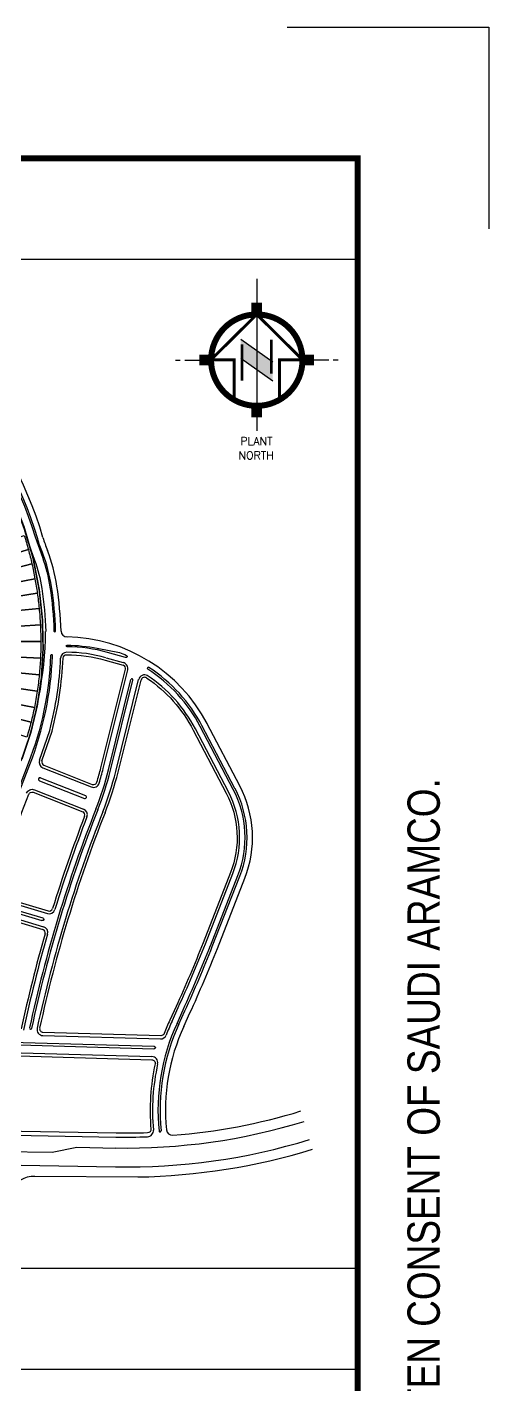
# Paper-space layout 'Layout1' of a CAD drawing. Extents: x 51 to 892, y -832 to -238.
# Drawn here: x 845.8 to 891.5, y -372.1 to -237.6 of the extents above; entities that cross this region are included whole.
import ezdxf
from ezdxf.enums import TextEntityAlignment as Align

# ---------------------------------------------------------------- set-up
doc = ezdxf.new("R2010")
doc.units = 0
doc.header["$LTSCALE"] = 10
doc.header["$MEASUREMENT"] = 0
doc.linetypes.add('X-Base 100915$0$PHANTOMX2', pattern=[5, 2.5, -0.5, 0.5, -0.5, 0.5, -0.5])
for name, color, linetype in [('L-ANNO-KPLN', 254, 'Continuous'), ('L-ANNO-KPLN-SHET', 139, 'X-Base 100915$0$PHANTOMX2'), ('X-TTBL-Arch$0$A-FRAME$0$A-KEYPLAN', 7, 'Continuous'), ('X-TTBL-Arch$0$A-FRAME$0$A-NOTES', 7, 'Continuous'), ('X-TTBL-Arch$0$A-FRAME$0$EBDR$0$G-Border-Ext', 4, 'Continuous'), ('X-TTBL-Arch$0$A-FRAME$0$north direction', 5, 'Continuous')]:
    doc.layers.add(name, color=color, linetype=linetype)
doc.layers.add('X-TTBL-Arch$0$A-FRAME$0$0-XREF-TB', color=3, linetype='Continuous', lineweight=9)
doc.styles.add('X-TTBL-Arch$0$A-FRAME$0$Arial Narrow_6', font='ARIALN.TTF', dxfattribs={"height": 3.441489})
doc.styles.add('X-TTBL-Arch$0$A-FRAME$0$key plan jalmudah$0$key plan-a$0$KEY PLAN$0$KEYPLAN$0$ROMAND', font='romand__.ttf', dxfattribs={"width": 0.6, "height": 3})

# ---------------------------------------------------------------- blocks, each defined once
blk = doc.blocks.new('X-TTBL-Arch$0$A-FRAME$0$N01')
at = {"layer": 'X-TTBL-Arch$0$A-FRAME$0$north direction', "linetype": 'Continuous'}
for p, q in [((0, 2.37), (0, 1.88)), ((0, 1.43), (0, 0)), ((1.59, -5.9), (-1.59, -3.67)), ((-8.06, -5.7), (-7.58, -5.7)), ((-7.13, -5.7), (-5.7, -5.7)), ((1.59, -7.77), (-1.59, -5.52)), ((7.13, -5.7), (5.7, -5.7)), ((8.06, -5.7), (7.58, -5.7))]:
    blk.add_line(p, q, dxfattribs=at)
at = {"layer": 'X-TTBL-Arch$0$A-FRAME$0$north direction'}
blk.add_line((0, 2.12), (0, -12.7), dxfattribs=at)
at = {"layer": 'X-TTBL-Arch$0$A-FRAME$0$north direction', "linetype": 'Continuous'}
for points, const_width in [([(2.25, -9.63), (2.25, -5.66), (4.53, -5.66), (0, -1.17), (-4.53, -5.66), (-2.25, -5.66), (-2.25, -9.63)], 0.291), ([(-1.46, -4.14), (-1.46, -7.74)], 0.264), ([(1.46, -7.05), (1.46, -3.67)], 0.264)]:
    blk.add_lwpolyline(points, dxfattribs=dict(at, const_width=const_width))
at = {"layer": 'X-TTBL-Arch$0$A-FRAME$0$north direction', "linetype": 'Continuous', "const_width": 0.595}
blk.add_lwpolyline([(-4.53, -5.7, 1), (4.53, -5.7, 1)], format="xyb", close=True, dxfattribs=at)
at = {"layer": 'X-TTBL-Arch$0$A-FRAME$0$north direction', "linetype": 'Continuous'}
blk.add_circle((0, -5.7), 4.63, dxfattribs=at)
for points in [[(-0.53, -1.2), (-0.53, -0.01), (0.53, -1.1), (0.53, -0.01)], [(-1.59, -3.67), (1.59, -5.9), (-1.59, -5.52), (1.59, -7.77)], [(-4.5, -6.22), (-5.68, -6.22), (-4.6, -5.17), (-5.68, -5.17)], [(4.5, -5.17), (5.68, -5.17), (4.6, -6.22), (5.68, -6.22)], [(0.53, -10.19), (0.53, -11.38), (-0.53, -10.29), (-0.53, -11.38)]]:
    blk.add_solid(points, dxfattribs=at)
at = {"layer": 'X-TTBL-Arch$0$A-FRAME$0$north direction', "linetype": 'Continuous', "style": 'X-TTBL-Arch$0$A-FRAME$0$key plan jalmudah$0$key plan-a$0$KEY PLAN$0$KEYPLAN$0$ROMAND'}
for s, p in [('PLANT', (-1.62, -14.12)), ('NORTH', (-1.81, -15.53))]:
    blk.add_text(s, height=0.793, dxfattribs=at).set_placement(p)
blk = doc.blocks.new('X-TTBL-Arch$0$A-FRAME')
at = {"layer": 'X-TTBL-Arch$0$A-FRAME$0$A-KEYPLAN', "color": 1}
blk.add_lwpolyline([(735.53, -260.58), (878.53, -260.58)], dxfattribs=at)
at = {"layer": 'X-TTBL-Arch$0$A-FRAME$0$A-NOTES', "color": 1}
for points in [[(735.53, -360.58), (878.53, -360.58)], [(735.53, -370.58), (878.53, -370.58)]]:
    blk.add_lwpolyline(points, dxfattribs=at)
at = {"layer": 'X-TTBL-Arch$0$A-FRAME$0$EBDR$0$G-Border-Ext', "color": 1}
for p, q in [((871.53, -237.58), (891.53, -237.58)), ((891.53, -237.58), (891.53, -257.58))]:
    blk.add_line(p, q, dxfattribs=at)
at = {"layer": 'X-TTBL-Arch$0$A-FRAME$0$EBDR$0$G-Border-Ext', "const_width": 0.6}
blk.add_lwpolyline([(63.53, -818.58), (63.53, -250.58), (878.53, -250.58), (878.53, -818.58)], close=True, dxfattribs=at)
at = {"layer": 'X-TTBL-Arch$0$A-FRAME$0$north direction'}
blk.add_blockref('X-TTBL-Arch$0$A-FRAME$0$N01', (868.53, -264.88), dxfattribs=at)
at = {"layer": 'X-TTBL-Arch$0$A-FRAME$0$0-XREF-TB', "style": 'X-TTBL-Arch$0$A-FRAME$0$Arial Narrow_6'}
blk.add_text('THIS DRAWING AND THE INFORMATION CONAINED HEREIN ARE THE SOLE PROPERTY OF SAUDI ARAMCO. NO REPRODUCTION IN FULL, OR IN PART, SHALL BE OBTAINED FROM THIS DRAWING WITHOUT THE WRITTEN CONSENT OF SAUDI ARAMCO.', height=3.2, rotation=90, dxfattribs=at).set_placement((885.07, -534.58), align=Align.MIDDLE_CENTER)
blk = doc.blocks.new('X-TTBL-Arch')
blk.add_blockref('X-TTBL-Arch$0$A-FRAME', (0, 0))
blk = doc.blocks.new('masterplan')
at = {"layer": 'L-ANNO-KPLN'}
for p, q in [((408045.91, 2905893.92), (408047.62, 2905893.43)), ((408045.4, 2905883), (408047.83, 2905892.77)), ((408045.63, 2905882.94), (408048.06, 2905892.71)), ((408046.16, 2905882.81), (408048.38, 2905891.76)), ((408046.34, 2905882.76), (408048.57, 2905891.71)), ((408046.87, 2905882.63), (408049.14, 2905891.77)), ((408047.1, 2905882.58), (408049.38, 2905891.71)), ((408059.17, 2905881.21), (408055.9, 2905887.45)), ((408039.32, 2905883.76), (408040.33, 2905886.71)), ((408058.04, 2905880.62), (408054.77, 2905886.86)), ((408058.52, 2905880.87), (408055.25, 2905887.11)), ((408058.69, 2905880.96), (408055.42, 2905887.2)), ((408039.66, 2905883), (408044.44, 2905881.11)), ((408039.75, 2905883.26), (408044.55, 2905881.37)), ((408038.81, 2905880.84), (408043.68, 2905878.92)), ((408039.31, 2905881.73), (408043.77, 2905879.97)), ((408039.42, 2905882.01), (408043.88, 2905880.25)), ((408038.69, 2905880.58), (408043.6, 2905878.65)), ((408055.76, 2905865.58), (408058.48, 2905872.54)), ((408056.26, 2905865.38), (408058.98, 2905872.34)), ((408056.44, 2905865.31), (408059.16, 2905872.27)), ((408056.95, 2905865.11), (408059.67, 2905872.07)), ((408035.08, 2905870.06), (408040.1, 2905868.57)), ((408035.14, 2905870.33), (408040.19, 2905868.83)), ((408034.69, 2905868.76), (408039.71, 2905867.26)), ((408034.96, 2905869.24), (408039.56, 2905867.88)), ((408035.03, 2905869.5), (408039.63, 2905868.14)), ((408034.59, 2905868.49), (408039.65, 2905866.99)), ((408052.45, 2905857.91), (408053.07, 2905859.24)), ((408052.95, 2905857.68), (408053.56, 2905859.01)), ((408053.12, 2905857.6), (408053.73, 2905858.93)), ((408053.62, 2905857.37), (408054.23, 2905858.71)), ((408039.65, 2905856.47), (408051.3, 2905856.14)), ((408031.64, 2905854.94), (408050.46, 2905854.4)), ((408033.51, 2905846.67), (408046.89, 2905846.42)), ((408035.66, 2905845), (408040.57, 2905844.91)), ((408040.57, 2905844.91), (408043.02, 2905845.4)), ((408043.02, 2905845.4), (408046.87, 2905845.33)), ((408035.63, 2905843.67), (408046.84, 2905843.46)), ((408049.06, 2905842.45), (408038.86, 2905842.52))]:
    blk.add_line(p, q, dxfattribs=at)
at = {"layer": 'L-ANNO-KPLN', "flags": 128}
for points in [[(408016.4, 2905929.82, -0.235816), (408038.88, 2905905.89), (408039.6, 2905903.88, -0.048331), (408040.35, 2905900.92, -0.029547), (408040.75, 2905896.56, 1), (408040.91, 2905896.56, 0.029547), (408040.51, 2905900.94, 0.055353), (408039.6, 2905904.35, -0.022047), (408039.14, 2905905.69, 0.237759), (408016.47, 2905930, 0.092871)], [(407989.65, 2905918.61), (407996.2, 2905924.79, -0.085265), (408000.17, 2905927.34, -0.033055), (408004.05, 2905928.69), (408005.02, 2905928.92, -0.054931), (408011.79, 2905929.79, -0.092871), (408016.11, 2905929.05, -0.235975), (408038.1, 2905905.64), (408038.83, 2905903.6, -0.048331), (408039.54, 2905900.79, -0.029547), (408039.93, 2905896.53)], [(408030.31, 2905857.58, 1), (408030.49, 2905857.54), (408030.96, 2905859.66, -0.038613), (408037.37, 2905880.77), (408037.37, 2905880.77), (408038.37, 2905883.35, 0.084098), (408040.6, 2905894.12, 1), (408040.41, 2905894.13, -0.084098), (408038.19, 2905883.42), (408037.19, 2905880.84), (408037.19, 2905880.84, 0.038613), (408030.77, 2905859.7), (408030.31, 2905857.58)], [(408041.65, 2905893.88, -0.401936), (408042.01, 2905894.22, -0.069187), (408045.84, 2905893.69), (408047.61, 2905893.19)], [(408042.05, 2905895.01, -1), (408042.05, 2905895.16, -0.050304), (408045.04, 2905894.85), (408047.24, 2905894.43, -0.012224), (408047.94, 2905894.15, -1), (408047.84, 2905893.94), (408046.06, 2905894.44, 0.068532), (408042.05, 2905895.01)], [(408039.55, 2905883.7), (408040.56, 2905886.65, 0.053935), (408041.65, 2905893.88)], [(408049.96, 2905891.9, -0.124115), (408054.56, 2905886.75), (408057.82, 2905880.51, -0.21703), (408058.25, 2905872.62), (408055.53, 2905865.67, -0.014421), (408052.85, 2905859.34), (408052.23, 2905858.01, 0.016764), (408051.68, 2905856.68, -0.319182), (408051.35, 2905856.46), (408039.66, 2905856.79)], [(408031.77, 2905855.68, -1), (408031.77, 2905855.95), (408050.67, 2905855.41, -1), (408050.66, 2905855.14), (408031.77, 2905855.68)], [(408031.4, 2905854.26, -0.433385), (408031.75, 2905854.62), (408050.45, 2905854.08, -0.470436), (408050.78, 2905853.67, 0.076044), (408050.36, 2905847.2, -0.429508), (408050.03, 2905846.82, -0.013414), (408046.9, 2905846.8), (408033.73, 2905847.04, -0.000248), (408033.6, 2905847.04, -0.321364), (408033.28, 2905847.28), (408032.74, 2905848.96), (408031.81, 2905851.92, -0.067846), (408031.4, 2905854.26)]]:
    blk.add_lwpolyline(points, format="xyb", dxfattribs=at)
at = {"layer": 'L-ANNO-KPLN'}
for points in [[(408038.21, 2905904.64), (408036.22, 2905904.06, 0.010308), (408035.83, 2905905.39), (408037.81, 2905906.03, -0.010157)], [(408038.57, 2905903.21), (408036.55, 2905902.71, 0.010338), (408036.22, 2905904.06), (408038.21, 2905904.64, -0.010381)], [(408038.87, 2905901.73), (408036.82, 2905901.35, 0.010341), (408036.55, 2905902.71), (408038.57, 2905903.21, -0.010579)], [(408039.1, 2905900.32), (408037.04, 2905899.98, 0.010328), (408036.82, 2905901.35), (408038.87, 2905901.73, -0.010022)], [(408039.28, 2905898.81), (408037.21, 2905898.6, 0.010321), (408037.04, 2905899.98), (408039.1, 2905900.32, -0.010655)], [(408039.4, 2905897.18), (408037.32, 2905897.06, 0.011464), (408037.21, 2905898.6), (408039.28, 2905898.81, -0.011452)], [(408039.44, 2905895.9), (408039.44, 2905895.9, -0.002911), (408039.44, 2905895.54), (408037.36, 2905895.52, 0.011467), (408037.32, 2905897.06), (408039.4, 2905897.18, -0.008961)], [(408039.41, 2905893.86), (408037.33, 2905893.98, 0.008792), (408037.36, 2905895.02, 0.00375), (408037.36, 2905895.52), (408039.44, 2905895.54, -0.013267)], [(408039.41, 2905893.86, -0.012746), (408039.29, 2905892.24), (408037.22, 2905892.43, 0.013078), (408037.33, 2905893.98)], [(408039.29, 2905892.24, -0.013091), (408039.09, 2905890.6), (408037.03, 2905890.9, 0.012981), (408037.22, 2905892.43)], [(408039.09, 2905890.6, -0.012836), (408038.81, 2905888.99), (408036.77, 2905889.39, 0.013001), (408037.03, 2905890.9)], [(408038.81, 2905888.99, -0.011735), (408038.48, 2905887.54), (408036.46, 2905888.03, 0.011703), (408036.77, 2905889.39)], [(408038.48, 2905887.54, -0.012234), (408038.06, 2905886.05), (408036.09, 2905886.7, 0.0117), (408036.46, 2905888.03)]]:
    blk.add_lwpolyline(points, format="xyb", close=True, dxfattribs=at)
for centre, radius, start, end in [((408003.68, 2905895.35), 37.48, 16.2548, 69.7518), ((408054.5, 2905910.17), 15.46, 196.2548, 201.3068), ((408024.69, 2905898.54), 16.54, 8.6338, 21.3068), ((408003.68, 2905895.35), 37.79, 1.8352, 8.6338), ((408001.4, 2905897.17), 38.53, 339.5207, 359.0472), ((408042.06, 2905896.58), 0.6, 181.8352, 268.9601), ((408041.75, 2905879.98), 16, 27.6223, 88.9601), ((408042.01, 2905893.86), 0.6, 89.9948, 177.5826), ((408042.01, 2905880.18), 14.28, 74.1636, 89.9948), ((408007.68, 2905895.31), 33.76, 345.2483, 357.5826), ((408047.48, 2905892.85), 0.36, 346.0233, 67.9963), ((408042.06, 2905880.22), 14.34, 66.3883, 67.1703), ((408047.48, 2905892.85), 0.6, 346.0233, 56.834), ((408050.1, 2905892.87), 0.103, 57.0567, 237.0567), ((408041.75, 2905879.98), 15.46, 27.6223, 57.0567), ((408048.48, 2905891.73), 0.096, 346.0233, 166.0233), ((408049.73, 2905891.62), 0.6, 62.4921, 166.0233), ((408049.73, 2905891.62), 0.36, 49.8664, 166.0233), ((408042.06, 2905880.22), 14.34, 27.5901, 56.3676), ((408042.01, 2905880.18), 14.94, 27.6223, 57.4683), ((408039.88, 2905883.56), 0.6, 159.9447, 248.4648), ((408039.88, 2905883.58), 0.344, 159.9852, 248.4648), ((408016.05, 2905890.3), 31.02, 338.4632, 346.0233), ((408016.05, 2905890.3), 30.24, 343.2521, 346.0233), ((408016.05, 2905890.3), 31.22, 338.4632, 346.0233), ((408016.05, 2905890.3), 30.48, 343.2085, 346.0233), ((408016.05, 2905890.3), 31.76, 338.4632, 346.0233), ((408016.05, 2905890.3), 32, 338.4632, 346.0233), ((408039.36, 2905881.87), 0.152, 68.4648, 248.4648), ((408044.66, 2905881.67), 0.6, 248.4648, 343.2085), ((408044.68, 2905881.69), 0.344, 248.4648, 343.2521), ((408049.39, 2905876.09), 10.3, 338.6423, 27.6223), ((408049.39, 2905876.09), 10.5, 338.6423, 27.6223), ((408049.39, 2905876.09), 11.04, 338.6423, 27.6223), ((408043.83, 2905880.11), 0.152, 248.4648, 68.4648), ((408049.39, 2905876.09), 9.76, 338.6423, 27.6223), ((408174.03, 2905827.96), 138.82, 158.4632, 167.8296), ((408174.03, 2905827.96), 138.62, 158.4632, 167.8296), ((408174.03, 2905827.96), 138.08, 158.4632, 167.7735), ((408174.03, 2905827.96), 137.84, 158.4632, 167.7476), ((408174.03, 2905827.96), 139.6, 158.9021, 162.8767), ((408174.03, 2905827.96), 139.36, 158.8923, 162.8865), ((408043.47, 2905878.33), 0.344, 338.9021, 68.4648), ((408043.46, 2905878.36), 0.6, 338.8923, 68.4648), ((408040.27, 2905869.14), 0.6, 253.4504, 342.8865), ((408040.29, 2905869.16), 0.344, 253.4504, 342.8767), ((408039.54, 2905866.69), 0.6, 343.9346, 73.4504), ((408174.03, 2905827.96), 139.6, 163.9444, 167.9355), ((408174.03, 2905827.96), 139.36, 163.9346, 167.9634), ((408039.55, 2905866.66), 0.344, 343.9444, 73.4504), ((407944.59, 2905909.05), 119.36, 335.3375, 338.6423), ((407944.59, 2905909.05), 119.9, 335.3375, 338.6423), ((407944.59, 2905909.05), 120.1, 335.3375, 338.6423), ((407944.59, 2905909.05), 120.64, 335.3375, 338.6423), ((408071.72, 2905849.06), 21.2, 155.3375, 159.3719), ((408038.43, 2905857.2), 0.096, 167.8296, 347.8296), ((408039.67, 2905857.07), 0.6, 167.7735, 268.3706), ((408039.67, 2905857.14), 0.344, 167.7476, 268.3706), ((408071.72, 2905849.06), 20.66, 155.3375, 185.6906), ((408071.72, 2905849.06), 20.46, 155.3375, 185.6906), ((408051.32, 2905856.74), 0.6, 268.3706, 339.3719), ((408071.72, 2905849.06), 19.92, 155.3375, 185.5693), ((408050.44, 2905853.8), 0.6, 347.4314, 88.3706), ((408071.72, 2905849.06), 21.2, 167.4314, 185.3029), ((408047.98, 2905905.11), 58.7, 274.452, 287.0766), ((408047.98, 2905905.11), 59.78, 268.9395, 287.0766), ((408050.01, 2905847.05), 0.6, 272.0042, 5.3029), ((408052.49, 2905847.19), 0.6, 185.5693, 274.452), ((408047.98, 2905905.11), 61.66, 268.9395, 287.0766), ((408047.98, 2905905.11), 58.7, 268.9395, 272.0042), ((408051.26, 2905847.02), 0.096, 185.6906, 5.6906), ((408047.98, 2905905.11), 62.66, 270.9881, 287.0766), ((408038.81, 2905839.72), 2.8, 88.9395, 212.4607)]:
    blk.add_arc(centre, radius, start, end, dxfattribs=at)
at = {"layer": 'L-ANNO-KPLN', "extrusion": (0, 0, -1)}
for centre, radius, start, end in [((-408038.59, 2905880.28), 0.6, 20.9127, 111.5352), ((-408189.87, 2905822.5), 162.3, 17.3004, 20.8964), ((-408038.57, 2905880.26), 0.344, 20.8964, 111.5352), ((-408039.6, 2905868.01), 0.136, 106.5496, 286.5496)]:
    blk.add_arc(centre, radius, start, end, dxfattribs=at)
blk = doc.blocks.new('*U44')
at = {"layer": 'L-ANNO-KPLN-SHET', "transparency": 33554687, "const_width": 0.16}
blk.add_lwpolyline([(-3391, 26432.91, -0.066766), (-3388.34, 26423.71, -0.063079), (-3388.13, 26414.94, -0.064461), (-3390.05, 26406.93, -0.420125)], format="xyb", dxfattribs=at)
at = {"linetype": 'Continuous'}
blk.add_blockref('masterplan', (-411427.63, -2879476.94), dxfattribs=at)

psp = doc.layouts.get("Layout1")

# ---------------------------------------------------------------- block references
for name, p in [('X-TTBL-Arch', (0, 0)), ('*U44', (4235.31, -26717.05))]:
    psp.add_blockref(name, p)

doc.saveas('drawing.dxf')
